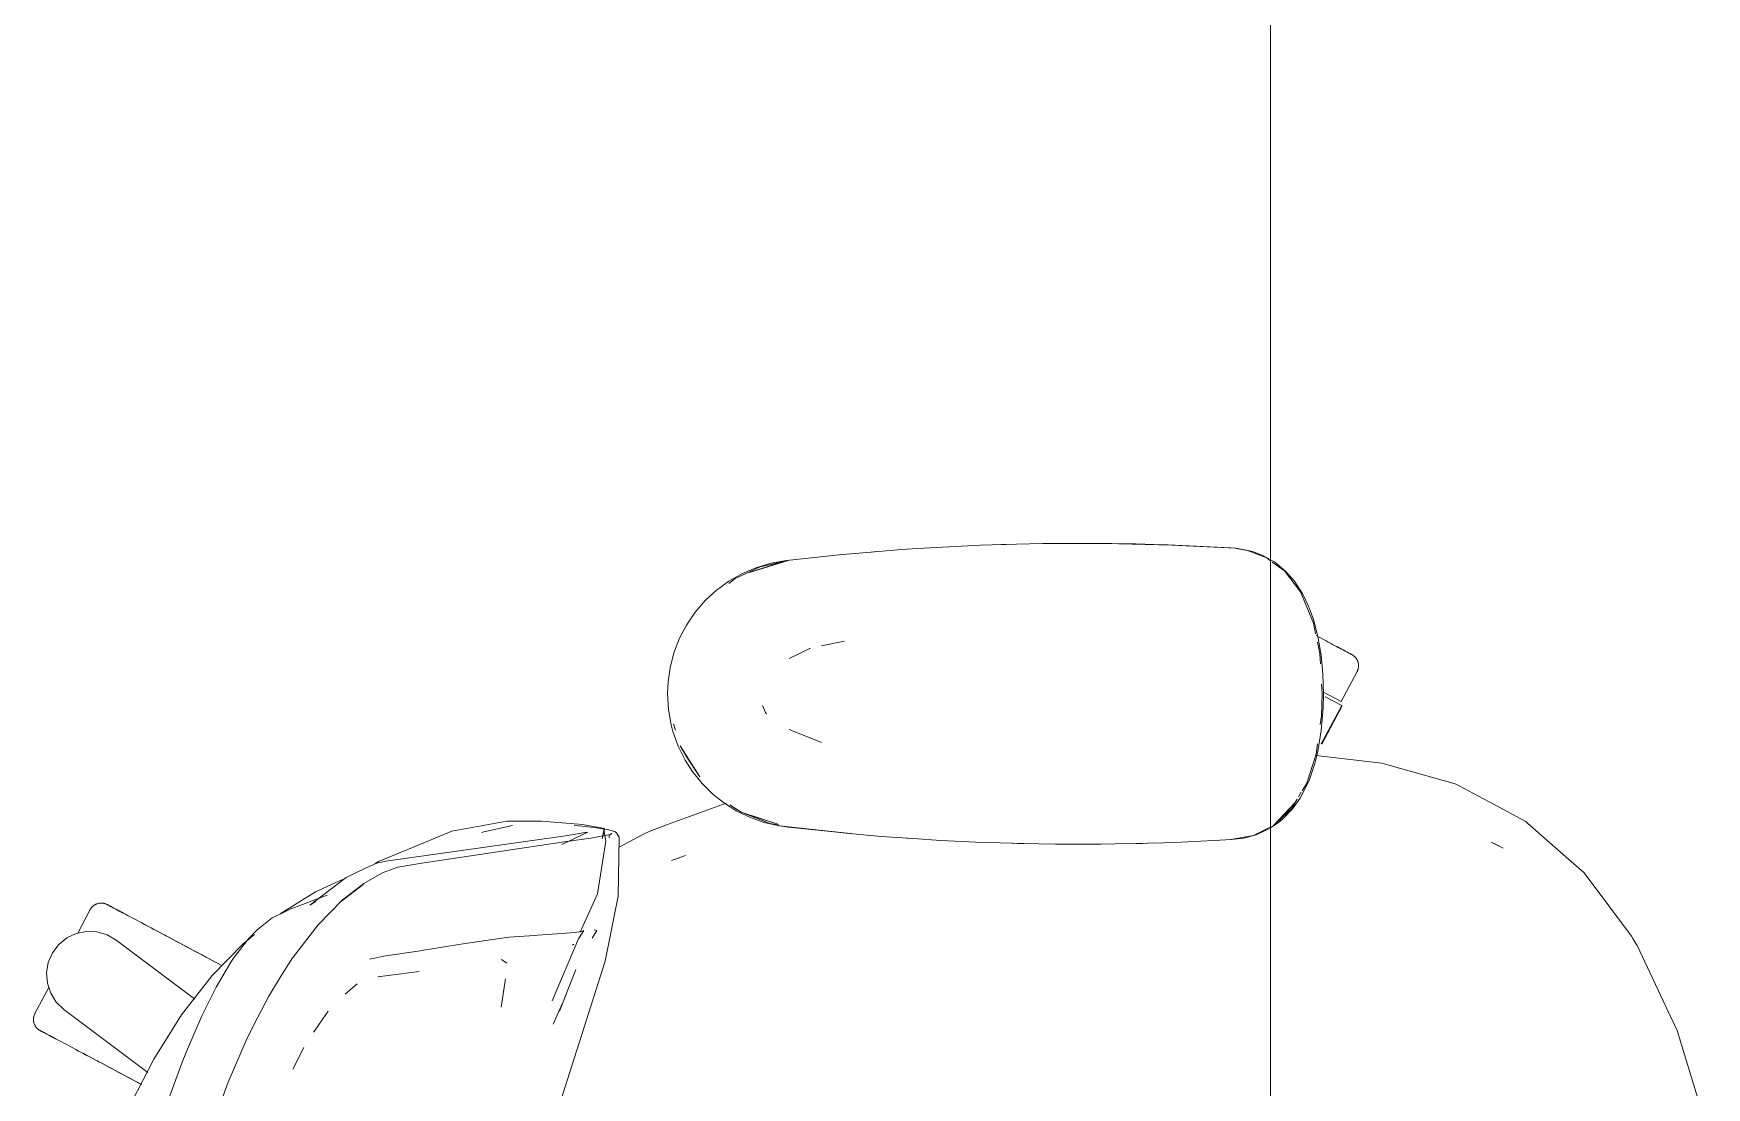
# Model space of a CAD drawing. Header units: millimetres. Extents: x 155927 to 326028, y -36033 to 97293.
# Drawn here: x 200227 to 200766, y 30883 to 31223 of the extents above; entities that cross this region are included whole.
import ezdxf

# ---------------------------------------------------------------- set-up
doc = ezdxf.new("R2010")
doc.units = ezdxf.units.MM
doc.header["$MEASUREMENT"] = 0
doc.layers.add('G-IMPT', color=8, linetype='CONTINUOUS', lineweight=9)
doc.layers.add('I-FURN', color=8, linetype='CONTINUOUS', lineweight=9)

msp = doc.modelspace()

# ---------------------------------------------------------------- linework, layer by layer
at = {"layer": 'G-IMPT'}
for p, q in [((200506.58, 31056.26), (200491.52, 31055.02)), ((200498.4, 31055.61), (200496.72, 31055.44)), ((200506.58, 31056.26), (200511.67, 31056.59)), ((200511.67, 31056.59), (200525.81, 31057.4)), ((200531.83, 31057.65), (200525.81, 31057.4)), ((200531.83, 31057.65), (200543.59, 31058.04)), ((200536.72, 31057.79), (200538.65, 31057.9)), ((200538.65, 31057.9), (200540.15, 31057.92)), ((200552.01, 31058.21), (200543.59, 31058.04)), ((200552.01, 31058.21), (200562.8, 31058.3)), ((200552.01, 31058.21), (200572.19, 31058.25)), ((200552.01, 31058.21), (200582.03, 31058.09)), ((200582.03, 31058.09), (200562.8, 31058.3)), ((200572.19, 31058.25), (200582.03, 31058.09)), ((200572.19, 31058.25), (200593.59, 31057.75)), ((200572.19, 31058.25), (200592.38, 31057.79)), ((200572.19, 31058.21), (200574.23, 31058.23)), ((200574.23, 31058.23), (200576.14, 31058.16)), ((200582.03, 31058.09), (200593.59, 31057.75)), ((200593.59, 31057.75), (200592.38, 31057.79)), ((200592.38, 31057.79), (200614.16, 31056.7)), ((200592.38, 31057.79), (200612.56, 31056.81)), ((200593.59, 31057.75), (200614.16, 31056.7)), ((200614.16, 31056.7), (200612.56, 31056.81)), ((200614.16, 31056.7), (200615.81, 31056.45)), ((200618.03, 31055.98), (200614.18, 31056.57)), ((200618.21, 31056), (200615.81, 31056.45)), ((200618.03, 31055.98), (200624.22, 31053.57)), ((200618.21, 31056), (200619.55, 31055.64)), ((200623.19, 31054.24), (200619.55, 31055.64)), ((200461.01, 31050.72), (200452.95, 31046.98)), ((200455.32, 31048.59), (200459.56, 31050.4)), ((200469.98, 31052.76), (200457.52, 31048.93)), ((200457.52, 31048.93), (200466.66, 31051.85)), ((200459.56, 31050.4), (200464.42, 31051.87)), ((200461.01, 31050.72), (200469.41, 31052.64)), ((200469.47, 31052.76), (200464.42, 31051.87)), ((200469.98, 31052.76), (200466.66, 31051.85)), ((200487.39, 31054.67), (200469.47, 31052.76)), ((200491.52, 31055.02), (200487.39, 31054.67)), ((200623.19, 31054.24), (200625.43, 31052.97)), ((200624.22, 31053.57), (200625.43, 31052.68)), ((200625.43, 31052.97), (200626.63, 31052.29)), ((200625.98, 31052.27), (200629.85, 31049.41)), ((200626.63, 31052.29), (200630.37, 31049.21)), ((200446.8, 31043.08), (200450.88, 31046.08)), ((200450.84, 31045.39), (200452.95, 31046.98)), ((200455.32, 31048.59), (200450.88, 31046.08)), ((200629.85, 31049.41), (200635.06, 31042.62)), ((200633.03, 31046.17), (200630.37, 31049.21)), ((200635.69, 31042.12), (200633.03, 31046.17)), ((200440.04, 31036.08), (200443.36, 31039.92)), ((200446.8, 31043.08), (200443.36, 31039.92)), ((200635.06, 31042.62), (200636.9, 31038.22)), ((200635.69, 31042.12), (200637.67, 31038.05)), ((200437.21, 31031.92), (200440.04, 31036.08)), ((200639.23, 31032.6), (200636.9, 31038.22)), ((200639.26, 31033.71), (200637.67, 31038.05)), ((200437.21, 31031.92), (200435.02, 31027.75)), ((200639.23, 31032.6), (200639.94, 31029.14)), ((200639.26, 31033.71), (200640.69, 31028.23)), ((200435.02, 31027.75), (200433.18, 31023.04)), ((200470.35, 31021.19), (200477.13, 31024.46)), ((200476.85, 31024.38), (200477.13, 31024.46)), ((200488.18, 31026.8), (200480.75, 31025.22)), ((200640.5, 31026.39), (200641.27, 31022.64)), ((200641.69, 31022.3), (200640.69, 31028.23)), ((200431.92, 31018.17), (200431.27, 31013.66)), ((200431.92, 31018.17), (200433.18, 31023.04)), ((200641.27, 31022.64), (200641.47, 31019.43)), ((200641.69, 31022.3), (200642.25, 31016.15)), ((200431.1, 31009.81), (200431.27, 31013.66)), ((200641.87, 31012.92), (200642.06, 31009.81)), ((200642.43, 31009.81), (200642.25, 31016.15)), ((200431.1, 31009.81), (200431.4, 31004.77)), ((200641.83, 31002.65), (200642.06, 31009.81)), ((200642.34, 31005.31), (200642.43, 31009.81)), ((200431.4, 31004.77), (200432.28, 30999.82)), ((200461.72, 31005.99), (200462.73, 31003.76)), ((200462.73, 31003.76), (200463.03, 31003.31)), ((200641.83, 31002.65), (200641.43, 30999.87)), ((200642.34, 31005.31), (200641.77, 30997.99)), ((200432.28, 30999.82), (200432.84, 30997.7)), ((200434.55, 30992.92), (200432.84, 30997.7)), ((200433.64, 30998.13), (200433.02, 31000.16)), ((200480.68, 30994.09), (200470.26, 30998.24)), ((200640.65, 30991.23), (200641.77, 30997.99)), ((200434.55, 30992.92), (200436.79, 30988.41)), ((200435.2, 30993.02), (200437.36, 30989.34)), ((200435.2, 30993.02), (200441.52, 30983.07)), ((200639.67, 30987.3), (200640.65, 30991.23)), ((200640.56, 30993.68), (200640.1, 30990.39)), ((200436.79, 30988.41), (200439.06, 30984.87)), ((200437.36, 30989.34), (200441.52, 30983.07)), ((200640.1, 30990.39), (200637.07, 30981)), ((200639.67, 30987.3), (200637.93, 30982.22)), ((200639.98, 30989.88), (200661.26, 30987.47)), ((200663.52, 30986.83), (200661.26, 30987.47)), ((200663.52, 30986.83), (200684.87, 30980.83)), ((200442.25, 30980.89), (200439.06, 30984.87)), ((200442.25, 30980.89), (200445.86, 30977.34)), ((200637.07, 30981), (200635.6, 30978.54)), ((200637.93, 30982.22), (200635.73, 30977.58)), ((200684.87, 30980.83), (200685.98, 30980.23)), ((200685.98, 30980.23), (200697.22, 30974.22)), ((200445.86, 30977.34), (200449.16, 30974.72)), ((200453.49, 30971.99), (200449.16, 30974.72)), ((200633.3, 30974.78), (200626.4, 30967.39)), ((200633.99, 30975.85), (200632.11, 30972.69)), ((200632.48, 30972.75), (200634.92, 30976.21)), ((200633.3, 30974.78), (200632.48, 30973.84)), ((200635.32, 30978.08), (200634.46, 30976.64)), ((200635.73, 30977.58), (200634.92, 30976.21)), ((200450.06, 30974.6), (200431.12, 30967.66)), ((200454.81, 30971.6), (200451.23, 30974.02)), ((200453.49, 30971.99), (200458.07, 30969.8)), ((200464.03, 30967.99), (200454.81, 30971.6)), ((200454.81, 30971.6), (200457.52, 30970.69)), ((200454.81, 30971.6), (200466.66, 30967.78)), ((200457.52, 30970.69), (200466.66, 30967.78)), ((200458.07, 30969.8), (200462.2, 30968.35)), ((200632.11, 30972.69), (200626.4, 30967.39)), ((200626.4, 30967.39), (200628.81, 30969.62)), ((200629.61, 30969.7), (200628.29, 30968.57)), ((200632.17, 30973.48), (200628.81, 30969.62)), ((200629.61, 30969.7), (200632.48, 30972.75)), ((200697.22, 30974.22), (200707.65, 30968.64)), ((200354.42, 30962.53), (200357.78, 30963.92)), ((200361.64, 30965.52), (200357.78, 30963.92)), ((200379.34, 30968.76), (200361.64, 30965.52)), ((200371.9, 30965.3), (200371.32, 30965.15)), ((200381.2, 30967.35), (200371.9, 30965.3)), ((200379.34, 30968.76), (200386.31, 30968.78)), ((200386.31, 30968.78), (200390.48, 30968.78)), ((200387.62, 30962.57), (200398.28, 30964.01)), ((200394.43, 30968.44), (200390.48, 30968.78)), ((200403.76, 30967.64), (200394.43, 30968.44)), ((200405.46, 30965.2), (200397.06, 30961.21)), ((200399.58, 30964.23), (200398.28, 30964.01)), ((200399.58, 30964.23), (200404.6, 30965.06)), ((200403.59, 30967.12), (200401, 30967.33)), ((200408.27, 30966.6), (200403.59, 30967.12)), ((200403.76, 30967.64), (200404.23, 30967.6)), ((200404.23, 30967.6), (200408.48, 30966.78)), ((200405.46, 30965.2), (200404.6, 30965.06)), ((200412.7, 30964.4), (200406.43, 30963.29)), ((200408.89, 30966.53), (200408.27, 30966.6)), ((200408.48, 30966.78), (200410.8, 30966.34)), ((200408.89, 30966.53), (200412.17, 30965.99)), ((200410.07, 30963.06), (200410.8, 30966.34)), ((200410.07, 30963.06), (200410.56, 30965.93)), ((200410.56, 30965.93), (200411.25, 30962.35)), ((200412.08, 30964.23), (200413.18, 30964.79)), ((200412.08, 30964.23), (200412.7, 30964.4)), ((200414.03, 30965.44), (200412.17, 30965.99)), ((200412.28, 30963.36), (200412.36, 30963.86)), ((200412.68, 30964.4), (200412.36, 30963.86)), ((200412.68, 30964.4), (200413.18, 30964.79)), ((200414.03, 30965.44), (200414.57, 30965.12)), ((200414.57, 30965.12), (200414.94, 30964.62)), ((200415.55, 30963.59), (200414.94, 30964.62)), ((200415.07, 30964), (200414.94, 30964.62)), ((200414.94, 30964.62), (200414.96, 30964.55)), ((200415.07, 30964), (200414.96, 30964.55)), ((200415.48, 30960.4), (200423.39, 30964.54)), ((200423.39, 30964.54), (200425.15, 30965.47)), ((200431.12, 30967.66), (200425.15, 30965.47)), ((200467.16, 30967.2), (200462.2, 30968.35)), ((200467.09, 30967.41), (200464.03, 30967.99)), ((200467.16, 30967.2), (200490.12, 30964.74)), ((200467.16, 30967.2), (200469.98, 30966.86)), ((200467.16, 30967.2), (200488.6, 30964.84)), ((200490.12, 30964.74), (200469.98, 30966.86)), ((200488.6, 30964.84), (200500, 30963.86)), ((200510.28, 30963.13), (200500, 30963.86)), ((200619.9, 30964.18), (200612.56, 30962.81)), ((200616.79, 30963.31), (200620.74, 30964.38)), ((200624.16, 30966.29), (200619.9, 30964.18)), ((200625.07, 30966.37), (200620.74, 30964.38)), ((200624.16, 30966.29), (200625.43, 30966.91)), ((200625.43, 30966.61), (200628.29, 30968.57)), ((200708.32, 30968.05), (200707.65, 30968.64)), ((200723.1, 30955.03), (200708.32, 30968.05)), ((200337.97, 30955.74), (200354.42, 30962.53)), ((200387.62, 30962.57), (200340.4, 30955.9)), ((200398.58, 30962.18), (200367.71, 30957.63)), ((200406.43, 30963.29), (200398.58, 30962.18)), ((200408.53, 30945.3), (200411.25, 30962.35)), ((200415.16, 30944.6), (200415.55, 30963.59)), ((200508.24, 30963.27), (200506.82, 30963.4)), ((200508.24, 30963.27), (200510.14, 30963.18)), ((200510.28, 30963.13), (200519.15, 30962.57)), ((200530.46, 30962.03), (200519.15, 30962.57)), ((200530.46, 30962.03), (200538.34, 30961.73)), ((200550.65, 30961.44), (200538.34, 30961.73)), ((200542.21, 30961.65), (200543.87, 30961.58)), ((200543.87, 30961.58), (200545.95, 30961.58)), ((200550.65, 30961.44), (200556.12, 30961.37)), ((200570.83, 30961.36), (200556.12, 30961.37)), ((200575.34, 30961.41), (200570.83, 30961.36)), ((200575.34, 30961.41), (200591.01, 30961.79)), ((200582.07, 30961.59), (200584.29, 30961.59)), ((200587.61, 30961.73), (200584.29, 30961.59)), ((200591.01, 30961.79), (200594.56, 30961.91)), ((200607.12, 30962.53), (200594.56, 30961.91)), ((200607.12, 30962.53), (200612.78, 30962.81)), ((200612.78, 30962.81), (200616.79, 30963.31)), ((200698.05, 30961.2), (200696.46, 30961.98)), ((200700.35, 30960.02), (200696.46, 30961.98)), ((200700.35, 30960.02), (200698.05, 30961.2)), ((200334.04, 30953.68), (200327.52, 30950.64)), ((200334.04, 30953.68), (200337.41, 30955.25)), ((200336.8, 30954.97), (200337.97, 30955.74)), ((200340.4, 30955.9), (200337.41, 30955.25)), ((200344.27, 30953.93), (200339.48, 30952.18)), ((200344.27, 30953.93), (200351.94, 30955.23)), ((200367.71, 30957.63), (200351.94, 30955.23)), ((200432.42, 30956.06), (200436.89, 30957.7)), ((200432.42, 30956.06), (200433.01, 30956.32)), ((200436.89, 30957.7), (200433.01, 30956.32)), ((200723.1, 30955.03), (200726.36, 30952.16)), ((200315.82, 30941.7), (200327.52, 30950.64)), ((200326.34, 30949.97), (200317.71, 30945.99)), ((200326.05, 30942.96), (200333, 30948.35)), ((200333.22, 30948.68), (200326.26, 30943.26)), ((200333, 30948.35), (200329.62, 30945.76)), ((200333.22, 30948.68), (200339.06, 30951.97)), ((200339.06, 30951.97), (200339.48, 30952.18)), ((200727.09, 30951.19), (200726.36, 30952.16)), ((200741.66, 30931.7), (200727.09, 30951.19)), ((200317.71, 30945.99), (200306.26, 30938.87)), ((200321.47, 30944.94), (200309.57, 30940.43)), ((200315.82, 30941.7), (200317.85, 30942.86)), ((200318.52, 30935.36), (200326.26, 30943.26)), ((200326.05, 30942.96), (200329.62, 30945.76)), ((200408.53, 30945.3), (200402.92, 30932.95)), ((200415.16, 30944.6), (200410.97, 30923.65)), ((200303.77, 30937.56), (200298.9, 30933.7)), ((200303.77, 30937.56), (200304.9, 30938.18)), ((200304.9, 30938.18), (200307.34, 30939.35)), ((200307.34, 30939.35), (200309.57, 30940.43)), ((200294.34, 30929.26), (200298.01, 30932.26)), ((200298.9, 30933.7), (200296.01, 30930.68)), ((200318.52, 30935.36), (200310.5, 30924.92)), ((200380.03, 30931.33), (200388.27, 30931.95)), ((200388.27, 30931.95), (200389.26, 30932.02)), ((200389.26, 30932.02), (200397.12, 30932.58)), ((200397.12, 30932.58), (200400.99, 30932.88)), ((200401.07, 30932.88), (200400.99, 30932.88)), ((200401.07, 30932.88), (200403.46, 30933.18)), ((200404.19, 30933.47), (200402.43, 30930.8)), ((200403.47, 30933.18), (200403.46, 30933.18)), ((200403.47, 30933.18), (200404.19, 30933.47)), ((200406.8, 30931.01), (200408.33, 30933.5)), ((200408.39, 30933.48), (200406.8, 30931.01)), ((200408.33, 30933.5), (200406.84, 30931.03)), ((200407.46, 30933.77), (200408.33, 30933.5)), ((200408.39, 30933.48), (200408.33, 30933.5)), ((200741.66, 30931.7), (200742.12, 30930.92)), ((200294.34, 30929.26), (200284.38, 30918.96)), ((200296.01, 30930.68), (200291.29, 30924.55)), ((200351.4, 30927), (200339.68, 30925.2)), ((200351.4, 30927), (200352.01, 30927.09)), ((200352.52, 30927.17), (200352.01, 30927.09)), ((200365.88, 30929.29), (200352.52, 30927.17)), ((200365.88, 30929.29), (200379.95, 30931.32)), ((200380.03, 30931.33), (200379.95, 30931.32)), ((200402.43, 30930.8), (200393.99, 30910.82)), ((200400.98, 30929.08), (200400.54, 30928.81)), ((200742.12, 30930.92), (200743.06, 30929.35)), ((200743.48, 30928.64), (200743.06, 30929.35)), ((200743.48, 30928.64), (200752.75, 30909)), ((200285.7, 30915.26), (200290.43, 30923.26)), ((200291.29, 30924.55), (200290.43, 30923.26)), ((200306.45, 30918.57), (200310.33, 30924.67)), ((200310.33, 30924.67), (200310.5, 30924.92)), ((200335.06, 30924.24), (200337.23, 30924.7)), ((200337.23, 30924.7), (200339.21, 30925.12)), ((200339.68, 30925.2), (200339.21, 30925.12)), ((200379.29, 30922.94), (200377.65, 30924.22)), ((200394.98, 30873.41), (200410.97, 30923.65)), ((200398.29, 30912.46), (200401.54, 30920.93)), ((200274.57, 30906.36), (200284.38, 30918.96)), ((200306.45, 30918.57), (200302.68, 30912.34)), ((200327.25, 30913.04), (200331.16, 30916.38)), ((200351.1, 30920.32), (200337.75, 30918.54)), ((200337.75, 30918.54), (200338.22, 30918.68)), ((200378.94, 30917.99), (200377.54, 30908.83)), ((200378.94, 30917.99), (200378.89, 30917.64)), ((200285.39, 30914.66), (200281.39, 30906.65)), ((200285.39, 30914.66), (200285.7, 30915.26)), ((200299.11, 30905.55), (200302.68, 30912.34)), ((200397.27, 30910.08), (200394.22, 30903.37)), ((200396.27, 30907.56), (200398.3, 30912.67)), ((200398.3, 30912.67), (200396.27, 30907.55)), ((200398.29, 30912.46), (200396.27, 30907.56)), ((200265.6, 30892.07), (200274.57, 30906.36)), ((200281.17, 30906.21), (200276.4, 30895.25)), ((200281.17, 30906.21), (200281.39, 30906.65)), ((200299.11, 30905.55), (200295.72, 30898.82)), ((200320.98, 30906.41), (200317.48, 30901.27)), ((200320.98, 30906.41), (200321.73, 30907.51)), ((200752.75, 30909), (200753.18, 30908.08)), ((200756.37, 30901.32), (200753.18, 30908.08)), ((200317.48, 30901.27), (200317.09, 30900.7)), ((200756.37, 30901.32), (200761.69, 30884.04)), ((200276.4, 30895.25), (200274.92, 30891.57)), ((200289.55, 30884.6), (200295.72, 30898.82)), ((200313.95, 30895.8), (200310.41, 30888.83)), ((200258.51, 30878.29), (200265.6, 30892.07)), ((200269.32, 30876.5), (200274.92, 30891.57)), ((200284.09, 30869.72), (200289.55, 30884.6)), ((200761.69, 30884.04), (200765.88, 30870.44))]:
    msp.add_line(p, q, dxfattribs=at)
at = {"layer": 'I-FURN'}
for p, q in [((200625.43, 31407.61), (200625.43, 30007.61)), ((200625.43, 30007.61), (200625.43, 31407.61)), ((200640.91, 31028.11), (200640.08, 31028.56)), ((200641.73, 31027.68), (200640.91, 31028.11)), ((200642.51, 31027.26), (200641.73, 31027.68)), ((200643.28, 31026.86), (200642.51, 31027.26)), ((200644.01, 31026.47), (200643.28, 31026.86)), ((200644.72, 31026.09), (200644.01, 31026.47)), ((200645.4, 31025.73), (200644.72, 31026.09)), ((200646.04, 31025.39), (200645.4, 31025.73)), ((200646.66, 31025.06), (200646.04, 31025.39)), ((200647.24, 31024.75), (200646.66, 31025.06)), ((200646.93, 31024.91), (200647.5, 31024.61)), ((200647.8, 31024.45), (200647.24, 31024.75)), ((200647.5, 31024.61), (200648.04, 31024.33)), ((200648.31, 31024.18), (200647.8, 31024.45)), ((200648.04, 31024.33), (200648.54, 31024.06)), ((200648.79, 31023.92), (200648.31, 31024.18)), ((200648.54, 31024.06), (200649, 31023.81)), ((200649.24, 31023.69), (200648.79, 31023.92)), ((200649, 31023.81), (200649.43, 31023.58)), ((200649.65, 31023.47), (200649.24, 31023.69)), ((200649.43, 31023.58), (200649.83, 31023.37)), ((200650.02, 31023.27), (200649.65, 31023.47)), ((200649.83, 31023.37), (200650.18, 31023.18)), ((200650.36, 31023.09), (200650.02, 31023.27)), ((200650.18, 31023.18), (200650.5, 31023.02)), ((200650.66, 31022.93), (200650.36, 31023.09)), ((200650.5, 31023.02), (200650.78, 31022.87)), ((200650.91, 31022.8), (200650.66, 31022.93)), ((200650.78, 31022.87), (200651.02, 31022.74)), ((200651.13, 31022.68), (200650.91, 31022.8)), ((200651.02, 31022.74), (200651.22, 31022.63)), ((200651.31, 31022.58), (200651.13, 31022.68)), ((200651.22, 31022.63), (200651.38, 31022.55)), ((200651.45, 31022.51), (200651.31, 31022.58)), ((200651.38, 31022.55), (200651.51, 31022.48)), ((200651.55, 31022.46), (200651.45, 31022.51)), ((200651.51, 31022.48), (200651.59, 31022.44)), ((200651.61, 31022.42), (200651.55, 31022.46)), ((200651.59, 31022.44), (200651.63, 31022.42)), ((200651.63, 31022.41), (200651.61, 31022.42)), ((200651.63, 31022.42), (200651.63, 31022.41)), ((200651.63, 31022.41), (200651.78, 31022.33)), ((200651.78, 31022.33), (200651.91, 31022.25)), ((200651.91, 31022.25), (200652.05, 31022.16)), ((200652.05, 31022.16), (200652.18, 31022.07)), ((200652.18, 31022.07), (200652.3, 31021.97)), ((200652.3, 31021.97), (200652.43, 31021.86)), ((200652.43, 31021.86), (200652.54, 31021.75)), ((200652.54, 31021.75), (200652.66, 31021.64)), ((200652.66, 31021.64), (200652.77, 31021.52)), ((200652.77, 31021.52), (200652.87, 31021.39)), ((200652.87, 31021.39), (200652.97, 31021.27)), ((200652.97, 31021.27), (200653.06, 31021.14)), ((200653.06, 31021.14), (200653.15, 31021)), ((200653.15, 31021), (200653.24, 31020.86)), ((200653.24, 31020.86), (200653.31, 31020.72)), ((200653.31, 31020.72), (200653.39, 31020.58)), ((200653.39, 31020.58), (200653.45, 31020.43)), ((200653.45, 31020.43), (200653.51, 31020.28)), ((200653.51, 31020.28), (200653.57, 31020.13)), ((200653.57, 31020.13), (200653.61, 31019.98)), ((200653.62, 31017.75), (200653.57, 31017.59)), ((200653.61, 31019.98), (200653.66, 31019.82)), ((200653.66, 31017.9), (200653.62, 31017.75)), ((200653.66, 31019.82), (200653.69, 31019.66)), ((200653.69, 31018.06), (200653.66, 31017.9)), ((200653.69, 31019.66), (200653.72, 31019.5)), ((200653.72, 31018.22), (200653.69, 31018.06)), ((200653.72, 31019.5), (200653.74, 31019.34)), ((200653.74, 31018.38), (200653.72, 31018.22)), ((200653.74, 31019.34), (200653.76, 31019.18)), ((200653.76, 31018.54), (200653.74, 31018.38)), ((200653.76, 31019.18), (200653.77, 31019.02)), ((200653.77, 31018.7), (200653.76, 31018.54)), ((200653.77, 31019.02), (200653.77, 31018.86)), ((200653.77, 31018.86), (200653.77, 31018.7)), ((200648.15, 31007.28), (200653.3, 31016.96)), ((200653.32, 31017), (200653.3, 31016.96)), ((200653.39, 31017.14), (200653.32, 31017)), ((200653.46, 31017.29), (200653.39, 31017.14)), ((200653.52, 31017.44), (200653.46, 31017.29)), ((200653.57, 31017.59), (200653.52, 31017.44)), ((200642.52, 31010.27), (200648.15, 31007.28)), ((200643.04, 31008.86), (200648.34, 31006.05)), ((200648.34, 31006.05), (200641.76, 30993.68)), ((200641.93, 30993.59), (200648.51, 31005.95)), ((200641.76, 30993.68), (200641.67, 30993.73)), ((200247.7, 30942.25), (200247.85, 30942.28)), ((200247.85, 30942.28), (200248.01, 30942.31)), ((200248.01, 30942.31), (200248.17, 30942.33)), ((200248.17, 30942.33), (200248.33, 30942.35)), ((200248.33, 30942.35), (200248.49, 30942.36)), ((200248.49, 30942.36), (200248.65, 30942.36)), ((200248.65, 30942.36), (200248.81, 30942.36)), ((200248.81, 30942.36), (200248.98, 30942.35)), ((200248.98, 30942.35), (200249.14, 30942.34)), ((200249.14, 30942.34), (200249.3, 30942.31)), ((200249.3, 30942.31), (200249.45, 30942.28)), ((200249.45, 30942.28), (200249.61, 30942.25)), ((200245.1, 30940.23), (200241.07, 30932.64)), ((200245.1, 30940.23), (200245.18, 30940.37)), ((200245.18, 30940.37), (200245.27, 30940.5)), ((200245.27, 30940.5), (200245.36, 30940.64)), ((200245.36, 30940.64), (200245.45, 30940.77)), ((200245.45, 30940.77), (200245.55, 30940.89)), ((200245.55, 30940.89), (200245.65, 30941.02)), ((200245.65, 30941.02), (200245.76, 30941.13)), ((200245.76, 30941.13), (200245.88, 30941.25)), ((200245.88, 30941.25), (200246, 30941.36)), ((200246, 30941.36), (200246.12, 30941.46)), ((200246.12, 30941.46), (200246.25, 30941.56)), ((200246.25, 30941.56), (200246.38, 30941.65)), ((200246.38, 30941.65), (200246.51, 30941.74)), ((200246.51, 30941.74), (200246.65, 30941.83)), ((200246.65, 30941.83), (200246.79, 30941.9)), ((200246.79, 30941.9), (200246.94, 30941.98)), ((200246.94, 30941.98), (200247.08, 30942.04)), ((200247.08, 30942.04), (200247.23, 30942.1)), ((200247.23, 30942.1), (200247.39, 30942.16)), ((200247.39, 30942.16), (200247.54, 30942.2)), ((200247.54, 30942.2), (200247.7, 30942.25)), ((200249.61, 30942.25), (200249.77, 30942.21)), ((200249.77, 30942.21), (200249.92, 30942.16)), ((200249.92, 30942.16), (200250.07, 30942.11)), ((200250.07, 30942.11), (200250.22, 30942.05)), ((200250.22, 30942.05), (200250.37, 30941.98)), ((200250.37, 30941.98), (200250.52, 30941.91)), ((200250.52, 30941.91), (200250.55, 30941.89)), ((200250.55, 30941.89), (200250.57, 30941.88)), ((200250.56, 30941.89), (200250.55, 30941.89)), ((200250.6, 30941.87), (200250.56, 30941.89)), ((200250.57, 30941.88), (200250.63, 30941.85)), ((200250.68, 30941.82), (200250.6, 30941.87)), ((200250.63, 30941.85), (200250.73, 30941.8)), ((200250.81, 30941.76), (200250.68, 30941.82)), ((200250.73, 30941.8), (200250.87, 30941.72)), ((200250.97, 30941.67), (200250.81, 30941.76)), ((200250.87, 30941.72), (200251.05, 30941.63)), ((200251.17, 30941.56), (200250.97, 30941.67)), ((200251.05, 30941.63), (200251.27, 30941.51)), ((200251.41, 30941.44), (200251.17, 30941.56)), ((200251.27, 30941.51), (200251.53, 30941.37)), ((200251.69, 30941.29), (200251.41, 30941.44)), ((200251.53, 30941.37), (200251.83, 30941.21)), ((200252.01, 30941.12), (200251.69, 30941.29)), ((200251.83, 30941.21), (200252.17, 30941.03)), ((200252.36, 30940.93), (200252.01, 30941.12)), ((200252.17, 30941.03), (200252.54, 30940.84)), ((200252.75, 30940.72), (200252.36, 30940.93)), ((200252.54, 30940.84), (200252.95, 30940.62)), ((200253.18, 30940.49), (200252.75, 30940.72)), ((200252.95, 30940.62), (200253.39, 30940.38)), ((200253.65, 30940.25), (200253.18, 30940.49)), ((200253.39, 30940.38), (200253.88, 30940.12)), ((200254.15, 30939.98), (200253.65, 30940.25)), ((200253.88, 30940.12), (200254.39, 30939.85)), ((200254.69, 30939.69), (200254.15, 30939.98)), ((200254.39, 30939.85), (200254.94, 30939.56)), ((200255.26, 30939.39), (200254.69, 30939.69)), ((200254.94, 30939.56), (200255.53, 30939.25)), ((200255.86, 30939.07), (200255.26, 30939.39)), ((200256.49, 30938.73), (200255.86, 30939.07)), ((200257.15, 30938.38), (200256.49, 30938.73)), ((200257.85, 30938.01), (200257.15, 30938.38)), ((200258.57, 30937.63), (200257.85, 30938.01)), ((200259.32, 30937.23), (200258.57, 30937.63)), ((200260.1, 30936.82), (200259.32, 30937.23)), ((200237.56, 30931.11), (200240.61, 30932.55)), ((200240.61, 30932.55), (200243.92, 30933.22)), ((200243.92, 30933.22), (200247.29, 30933.08)), ((200247.29, 30933.08), (200250.53, 30932.14)), ((200250.53, 30932.14), (200253.45, 30930.45)), ((200260.9, 30936.39), (200260.1, 30936.82)), ((200261.72, 30935.95), (200260.9, 30936.39)), ((200261.27, 30936.19), (200262.11, 30935.75)), ((200262.57, 30935.5), (200261.72, 30935.95)), ((200262.11, 30935.75), (200262.97, 30935.29)), ((200263.44, 30935.04), (200262.57, 30935.5)), ((200262.97, 30935.29), (200263.84, 30934.83)), ((200264.32, 30934.57), (200263.44, 30935.04)), ((200263.84, 30934.83), (200264.74, 30934.35)), ((200265.23, 30934.09), (200264.32, 30934.57)), ((200264.74, 30934.35), (200265.65, 30933.86)), ((200266.15, 30933.6), (200265.23, 30934.09)), ((200265.65, 30933.86), (200266.58, 30933.37)), ((200267.09, 30933.1), (200266.15, 30933.6)), ((200266.58, 30933.37), (200267.53, 30932.87)), ((200268.04, 30932.59), (200267.09, 30933.1)), ((200267.53, 30932.87), (200268.48, 30932.36)), ((200269.01, 30932.08), (200268.04, 30932.59)), ((200268.48, 30932.36), (200269.45, 30931.84)), ((200269.98, 30931.56), (200269.01, 30932.08)), ((200269.45, 30931.84), (200270.43, 30931.32)), ((200270.96, 30931.04), (200269.98, 30931.56)), ((200231.59, 30923.18), (200232.92, 30926.28)), ((200232.92, 30926.28), (200234.95, 30928.98)), ((200234.95, 30928.98), (200237.56, 30931.11)), ((200253.45, 30930.45), (200278.76, 30911.37)), ((200270.43, 30931.32), (200271.42, 30930.8)), ((200271.95, 30930.51), (200270.96, 30931.04)), ((200271.42, 30930.8), (200272.41, 30930.27)), ((200272.95, 30929.98), (200271.95, 30930.51)), ((200272.41, 30930.27), (200273.41, 30929.74)), ((200273.95, 30929.45), (200272.95, 30929.98)), ((200273.41, 30929.74), (200274.41, 30929.2)), ((200274.96, 30928.92), (200273.95, 30929.45)), ((200274.41, 30929.2), (200275.42, 30928.67)), ((200275.96, 30928.38), (200274.96, 30928.92)), ((200275.42, 30928.67), (200276.42, 30928.14)), ((200276.97, 30927.85), (200275.96, 30928.38)), ((200276.42, 30928.14), (200277.43, 30927.6)), ((200277.97, 30927.31), (200276.97, 30927.85)), ((200277.43, 30927.6), (200278.43, 30927.07)), ((200278.97, 30926.78), (200277.97, 30927.31)), ((200278.43, 30927.07), (200279.43, 30926.54)), ((200279.96, 30926.25), (200278.97, 30926.78)), ((200279.43, 30926.54), (200280.42, 30926.01)), ((200280.95, 30925.73), (200279.96, 30926.25)), ((200231.05, 30919.85), (200231.59, 30923.18)), ((200280.42, 30926.01), (200281.4, 30925.49)), ((200281.93, 30925.21), (200280.95, 30925.73)), ((200281.4, 30925.49), (200282.38, 30924.97)), ((200282.9, 30924.69), (200281.93, 30925.21)), ((200282.38, 30924.97), (200283.34, 30924.46)), ((200283.86, 30924.18), (200282.9, 30924.69)), ((200283.34, 30924.46), (200284.29, 30923.95)), ((200284.8, 30923.68), (200283.86, 30924.18)), ((200284.29, 30923.95), (200285.23, 30923.45)), ((200285.73, 30923.19), (200284.8, 30923.68)), ((200285.23, 30923.45), (200286.15, 30922.96)), ((200286.64, 30922.7), (200285.73, 30923.19)), ((200286.15, 30922.96), (200287.06, 30922.48)), ((200287.54, 30922.23), (200286.64, 30922.7)), ((200231.31, 30916.49), (200231.05, 30919.85)), ((200232.38, 30913.29), (200231.31, 30916.49)), ((200231.76, 30915.14), (200227.29, 30906.73)), ((200234.18, 30910.44), (200232.38, 30913.29)), ((200236.61, 30908.1), (200234.18, 30910.44)), ((200226.82, 30904.99), (200226.83, 30905.15)), ((200226.82, 30904.83), (200226.82, 30904.99)), ((200226.82, 30904.66), (200226.82, 30904.83)), ((200226.83, 30904.5), (200226.82, 30904.66)), ((200226.83, 30905.15), (200226.85, 30905.31)), ((200226.85, 30905.31), (200226.87, 30905.47)), ((200226.87, 30905.47), (200226.9, 30905.63)), ((200226.9, 30905.63), (200226.93, 30905.78)), ((200226.93, 30905.78), (200226.97, 30905.94)), ((200226.97, 30905.94), (200227.02, 30906.09)), ((200227.02, 30906.09), (200227.08, 30906.25)), ((200227.08, 30906.25), (200227.13, 30906.4)), ((200227.13, 30906.4), (200227.2, 30906.54)), ((200227.2, 30906.54), (200227.27, 30906.69)), ((200227.27, 30906.69), (200227.29, 30906.73)), ((200263.67, 30887.7), (200236.61, 30908.1)), ((200226.85, 30904.34), (200226.83, 30904.5)), ((200226.87, 30904.18), (200226.85, 30904.34)), ((200226.9, 30904.03), (200226.87, 30904.18)), ((200226.94, 30903.87), (200226.9, 30904.03)), ((200226.98, 30903.71), (200226.94, 30903.87)), ((200227.03, 30903.56), (200226.98, 30903.71)), ((200227.08, 30903.41), (200227.03, 30903.56)), ((200227.14, 30903.26), (200227.08, 30903.41)), ((200227.21, 30903.11), (200227.14, 30903.26)), ((200227.28, 30902.97), (200227.21, 30903.11)), ((200227.36, 30902.82), (200227.28, 30902.97)), ((200227.44, 30902.69), (200227.36, 30902.82)), ((200227.53, 30902.55), (200227.44, 30902.69)), ((200227.62, 30902.42), (200227.53, 30902.55)), ((200227.72, 30902.29), (200227.62, 30902.42)), ((200227.83, 30902.17), (200227.72, 30902.29)), ((200227.93, 30902.05), (200227.83, 30902.17)), ((200228.05, 30901.94), (200227.93, 30902.05)), ((200228.17, 30901.83), (200228.05, 30901.94)), ((200228.29, 30901.72), (200228.17, 30901.83)), ((200228.42, 30901.62), (200228.29, 30901.72)), ((200228.55, 30901.53), (200228.42, 30901.62)), ((200228.68, 30901.44), (200228.55, 30901.53)), ((200228.82, 30901.35), (200228.68, 30901.44)), ((200228.96, 30901.28), (200228.82, 30901.35)), ((200228.96, 30901.27), (200228.96, 30901.28)), ((200228.96, 30901.28), (200228.98, 30901.27)), ((200229.01, 30901.25), (200228.96, 30901.27)), ((200228.98, 30901.27), (200229.04, 30901.23)), ((200229.09, 30901.21), (200229.01, 30901.25)), ((200229.04, 30901.23), (200229.14, 30901.18)), ((200229.21, 30901.14), (200229.09, 30901.21)), ((200229.14, 30901.18), (200229.28, 30901.11)), ((200229.37, 30901.06), (200229.21, 30901.14)), ((200229.28, 30901.11), (200229.46, 30901.01)), ((200229.57, 30900.95), (200229.37, 30901.06)), ((200229.46, 30901.01), (200229.68, 30900.89)), ((200229.81, 30900.82), (200229.57, 30900.95)), ((200229.68, 30900.89), (200229.94, 30900.76)), ((200230.09, 30900.67), (200229.81, 30900.82)), ((200229.94, 30900.76), (200230.23, 30900.6)), ((200230.41, 30900.5), (200230.09, 30900.67)), ((200230.23, 30900.6), (200230.57, 30900.42)), ((200230.77, 30900.31), (200230.41, 30900.5)), ((200230.57, 30900.42), (200230.94, 30900.22)), ((200231.16, 30900.11), (200230.77, 30900.31)), ((200230.94, 30900.22), (200231.35, 30900)), ((200231.59, 30899.88), (200231.16, 30900.11)), ((200231.35, 30900), (200231.8, 30899.77)), ((200232.05, 30899.63), (200231.59, 30899.88)), ((200231.8, 30899.77), (200232.28, 30899.51)), ((200232.56, 30899.36), (200232.05, 30899.63)), ((200232.28, 30899.51), (200232.8, 30899.23)), ((200233.09, 30899.08), (200232.56, 30899.36)), ((200232.8, 30899.23), (200233.35, 30898.94)), ((200233.66, 30898.78), (200233.09, 30899.08)), ((200233.35, 30898.94), (200233.93, 30898.63)), ((200233.93, 30898.63), (200234.55, 30898.3)), ((200234.55, 30898.3), (200235.2, 30897.96)), ((200235.2, 30897.96), (200235.87, 30897.6)), ((200235.87, 30897.6), (200236.58, 30897.22)), ((200236.58, 30897.22), (200237.32, 30896.83)), ((200237.32, 30896.83), (200238.08, 30896.43)), ((200238.08, 30896.43), (200238.87, 30896.01)), ((200238.87, 30896.01), (200239.68, 30895.58)), ((200239.68, 30895.58), (200240.51, 30895.13)), ((200240.51, 30895.13), (200241.37, 30894.68)), ((200241.37, 30894.68), (200242.25, 30894.21)), ((200242.25, 30894.21), (200243.14, 30893.73)), ((200243.63, 30893.47), (200242.73, 30893.95)), ((200243.14, 30893.73), (200244.06, 30893.25)), ((200244.56, 30892.98), (200243.63, 30893.47)), ((200244.06, 30893.25), (200244.99, 30892.75)), ((200245.49, 30892.48), (200244.56, 30892.98)), ((200244.99, 30892.75), (200245.93, 30892.25)), ((200246.45, 30891.98), (200245.49, 30892.48)), ((200245.93, 30892.25), (200246.89, 30891.74)), ((200247.41, 30891.47), (200246.45, 30891.98)), ((200246.89, 30891.74), (200247.86, 30891.23)), ((200248.38, 30890.95), (200247.41, 30891.47)), ((200247.86, 30891.23), (200248.84, 30890.71)), ((200249.37, 30890.42), (200248.38, 30890.95)), ((200248.84, 30890.71), (200249.82, 30890.18)), ((200250.36, 30889.9), (200249.37, 30890.42)), ((200249.82, 30890.18), (200250.82, 30889.65)), ((200251.36, 30889.37), (200250.36, 30889.9)), ((200250.82, 30889.65), (200251.82, 30889.12)), ((200252.36, 30888.83), (200251.36, 30889.37)), ((200251.82, 30889.12), (200252.82, 30888.59)), ((200253.36, 30888.3), (200252.36, 30888.83)), ((200252.82, 30888.59), (200253.82, 30888.05)), ((200254.37, 30887.77), (200253.36, 30888.3)), ((200253.82, 30888.05), (200254.83, 30887.52)), ((200255.37, 30887.23), (200254.37, 30887.77)), ((200254.83, 30887.52), (200255.83, 30886.99)), ((200256.37, 30886.7), (200255.37, 30887.23)), ((200255.83, 30886.99), (200256.83, 30886.45)), ((200257.37, 30886.17), (200256.37, 30886.7)), ((200256.83, 30886.45), (200257.83, 30885.92)), ((200258.37, 30885.64), (200257.37, 30886.17)), ((200257.83, 30885.92), (200258.82, 30885.4)), ((200259.35, 30885.11), (200258.37, 30885.64)), ((200258.82, 30885.4), (200259.81, 30884.87)), ((200260.33, 30884.59), (200259.35, 30885.11)), ((200259.81, 30884.87), (200260.78, 30884.36)), ((200261.3, 30884.08), (200260.33, 30884.59)), ((200260.78, 30884.36), (200261.74, 30883.84))]:
    msp.add_line(p, q, dxfattribs=at)

doc.saveas('drawing.dxf')
